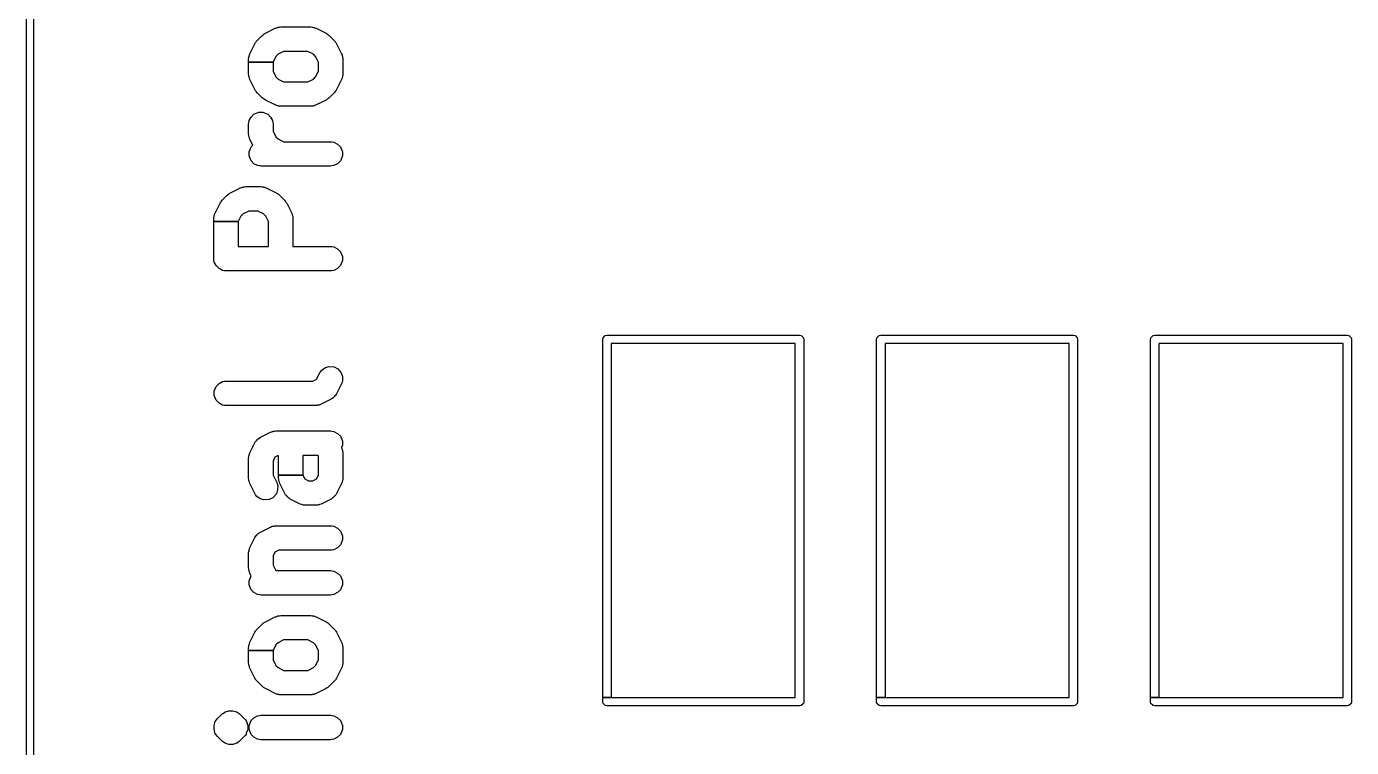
# Model space of a CAD drawing. Header units: millimetres. Extents: x 102.9 to 147, y -135 to -49.9.
# Drawn here: x 102.95 to 121.94, y -110.46 to -100.14 of the extents above; entities that cross this region are included whole.
import ezdxf

# ---------------------------------------------------------------- set-up
doc = ezdxf.new("R2010")
doc.units = ezdxf.units.MM
doc.layers.add('F.Silkscreen', color=41, linetype='CONTINUOUS', true_color=0xf2eda1)

msp = doc.modelspace()

# ---------------------------------------------------------------- linework, layer by layer
at = {"layer": 'F.Silkscreen', "linetype": 'CONTINUOUS'}
for p, q in [((102.95, -135), (102.95, -50)), ((103.05, -50.05), (103.05, -134.95)), ((106.327741, -100.269112), (106.342894, -100.256677)), ((106.342894, -100.256677), (106.349938, -100.251969)), ((106.349938, -100.251969), (106.356635, -100.246773)), ((106.356635, -100.246773), (106.373222, -100.236331)), ((106.373222, -100.236331), (106.516079, -100.164902)), ((106.516079, -100.164902), (106.534368, -100.157902)), ((106.534368, -100.157902), (106.537991, -100.156909)), ((106.537991, -100.156909), (106.538348, -100.158213)), ((106.538348, -100.158213), (106.546127, -100.154058)), ((106.546127, -100.154058), (106.554453, -100.152401)), ((106.554453, -100.152401), (106.562618, -100.150166)), ((106.562618, -100.150166), (106.571436, -100.150403)), ((106.571173, -100.149075), (106.574858, -100.148343)), ((106.571436, -100.150403), (106.571173, -100.149075)), ((106.574858, -100.148343), (106.594342, -100.146427)), ((106.594342, -100.146427), (107.022914, -100.146427)), ((107.022914, -100.146427), (107.042403, -100.148344)), ((107.042403, -100.148344), (107.046087, -100.149076)), ((107.046087, -100.149076), (107.045823, -100.150402)), ((107.045823, -100.150402), (107.05464, -100.150166)), ((107.05464, -100.150166), (107.062814, -100.152404)), ((107.062814, -100.152404), (107.071127, -100.154058)), ((107.071127, -100.154058), (107.0789, -100.158212)), ((107.0789, -100.158212), (107.079258, -100.156907)), ((107.079258, -100.156907), (107.082882, -100.1579)), ((107.082882, -100.1579), (107.101177, -100.164902)), ((107.101177, -100.164902), (107.244034, -100.236331)), ((107.244034, -100.236331), (107.260624, -100.246775)), ((107.260624, -100.246775), (107.267322, -100.251973)), ((107.267322, -100.251973), (107.27436, -100.256676)), ((107.27436, -100.256676), (107.289514, -100.269112)), ((106.152103, -100.528878), (106.223532, -100.386021)), ((106.223532, -100.386021), (106.233973, -100.369435)), ((106.233973, -100.369435), (106.239169, -100.362739)), ((106.239169, -100.362739), (106.243879, -100.355691)), ((106.243879, -100.355691), (106.256313, -100.34054)), ((106.256313, -100.34054), (106.327741, -100.269112)), ((107.289514, -100.269112), (107.360943, -100.34054)), ((107.360943, -100.34054), (107.373383, -100.355698)), ((107.373383, -100.355698), (107.378086, -100.362737)), ((107.378086, -100.362737), (107.383279, -100.369428)), ((107.383279, -100.369428), (107.393725, -100.386022)), ((107.393725, -100.386022), (107.465153, -100.528879)), ((106.133628, -100.607141), (106.135544, -100.587657)), ((106.133628, -100.648452), (106.133628, -100.607141)), ((106.135544, -100.587657), (106.136276, -100.583972)), ((106.136276, -100.583972), (106.137604, -100.584235)), ((106.137367, -100.575417), (106.139602, -100.567252)), ((106.137604, -100.584235), (106.137367, -100.575417)), ((106.139602, -100.567252), (106.141259, -100.558926)), ((106.141259, -100.558926), (106.145414, -100.551147)), ((106.14411, -100.55079), (106.145103, -100.547167)), ((106.145414, -100.551147), (106.14411, -100.55079)), ((106.145103, -100.547167), (106.152103, -100.528878)), ((106.52388, -100.567947), (106.483628, -100.648452)), ((106.555148, -100.536679), (106.52388, -100.567947)), ((106.635654, -100.496427), (106.555148, -100.536679)), ((106.981601, -100.496427), (106.635654, -100.496427)), ((107.06211, -100.536682), (106.981601, -100.496427)), ((107.093375, -100.567946), (107.06211, -100.536682)), ((107.133628, -100.648452), (107.093375, -100.567946)), ((107.465153, -100.528879), (107.47216, -100.547191)), ((107.473152, -100.550814), (107.471847, -100.551171)), ((107.471847, -100.551171), (107.475999, -100.558939)), ((107.47216, -100.547191), (107.473152, -100.550814)), ((107.475999, -100.558939), (107.47765, -100.567244)), ((107.47765, -100.567244), (107.479886, -100.575406)), ((107.479886, -100.575406), (107.479645, -100.584211)), ((107.479645, -100.584211), (107.480973, -100.583947)), ((107.480973, -100.583947), (107.481706, -100.587632)), ((107.481706, -100.587632), (107.483628, -100.607141)), ((107.483628, -100.607141), (107.483628, -100.821427)), ((106.133628, -100.821427), (106.133628, -100.648452)), ((106.133628, -100.648452), (106.483628, -100.648452)), ((106.483628, -100.648452), (106.133628, -100.648452)), ((106.135545, -100.840916), (106.133628, -100.821427)), ((106.483628, -100.648452), (106.483628, -100.780114)), ((106.483628, -100.780114), (106.523882, -100.860622)), ((107.093374, -100.86062), (107.133628, -100.780113)), ((107.133628, -100.780113), (107.133628, -100.648452)), ((107.483628, -100.821427), (107.481705, -100.840941)), ((106.136277, -100.8446), (106.135545, -100.840916)), ((106.137603, -100.844336), (106.136277, -100.8446)), ((106.137367, -100.853153), (106.137603, -100.844336)), ((106.139605, -100.861327), (106.137367, -100.853153)), ((106.141259, -100.86964), (106.139605, -100.861327)), ((106.145413, -100.877413), (106.141259, -100.86964)), ((106.144108, -100.877771), (106.145413, -100.877413)), ((106.145101, -100.881395), (106.144108, -100.877771)), ((106.152103, -100.89969), (106.145101, -100.881395)), ((106.223532, -101.042547), (106.152103, -100.89969)), ((106.523882, -100.860622), (106.555147, -100.891888)), ((106.555147, -100.891888), (106.635654, -100.932141)), ((106.635654, -100.932141), (106.981601, -100.932141)), ((106.981601, -100.932141), (107.062107, -100.891887)), ((107.062107, -100.891887), (107.093374, -100.86062)), ((107.465153, -100.899689), (107.393725, -101.042546)), ((107.472162, -100.88137), (107.465153, -100.899689)), ((107.475999, -100.869628), (107.471849, -100.877388)), ((107.471849, -100.877388), (107.473154, -100.877746)), ((107.473154, -100.877746), (107.472162, -100.88137)), ((107.477648, -100.861333), (107.475999, -100.869628)), ((107.479886, -100.853164), (107.477648, -100.861333)), ((107.480972, -100.844625), (107.479646, -100.844361)), ((107.479646, -100.844361), (107.479886, -100.853164)), ((107.481705, -100.840941), (107.480972, -100.844625)), ((106.233976, -101.059137), (106.223532, -101.042547)), ((106.239174, -101.065835), (106.233976, -101.059137)), ((106.243877, -101.072873), (106.239174, -101.065835)), ((106.256313, -101.088027), (106.243877, -101.072873)), ((106.327741, -101.159456), (106.256313, -101.088027)), ((106.342899, -101.171896), (106.327741, -101.159456)), ((106.349938, -101.176599), (106.342899, -101.171896)), ((106.356629, -101.181792), (106.349938, -101.176599)), ((106.373223, -101.192238), (106.356629, -101.181792)), ((106.51608, -101.263666), (106.373223, -101.192238)), ((107.244033, -101.192238), (107.101176, -101.263666)), ((107.260629, -101.18179), (107.244033, -101.192238)), ((107.267314, -101.1766), (107.260629, -101.18179)), ((107.274355, -101.171897), (107.267314, -101.1766)), ((107.289515, -101.159457), (107.274355, -101.171897)), ((107.360944, -101.088028), (107.289515, -101.159457)), ((107.373384, -101.072868), (107.360944, -101.088028)), ((107.378087, -101.065827), (107.373384, -101.072868)), ((107.383277, -101.059142), (107.378087, -101.065827)), ((107.393725, -101.042546), (107.383277, -101.059142)), ((106.168626, -101.4363), (106.209216, -101.39571)), ((106.209216, -101.39571), (106.279927, -101.366421)), ((106.279927, -101.366421), (106.337329, -101.366421)), ((106.337329, -101.366421), (106.40804, -101.39571)), ((106.40804, -101.39571), (106.44863, -101.4363)), ((106.534392, -101.270673), (106.51608, -101.263666)), ((106.538015, -101.271665), (106.534392, -101.270673)), ((106.538372, -101.27036), (106.538015, -101.271665)), ((106.54614, -101.274512), (106.538372, -101.27036)), ((106.554445, -101.276163), (106.54614, -101.274512)), ((106.562607, -101.278399), (106.554445, -101.276163)), ((106.571412, -101.278158), (106.562607, -101.278399)), ((106.571148, -101.279486), (106.571412, -101.278158)), ((106.574833, -101.280219), (106.571148, -101.279486)), ((106.594342, -101.282141), (106.574833, -101.280219)), ((107.022914, -101.282141), (106.594342, -101.282141)), ((107.042428, -101.280218), (107.022914, -101.282141)), ((107.046112, -101.279485), (107.042428, -101.280218)), ((107.054648, -101.2784), (107.045848, -101.278161)), ((107.045848, -101.278161), (107.046112, -101.279485)), ((107.062824, -101.27616), (107.054648, -101.2784)), ((107.071119, -101.274511), (107.062824, -101.27616)), ((107.078876, -101.270363), (107.071119, -101.274511)), ((107.079233, -101.271667), (107.078876, -101.270363)), ((107.082857, -101.270675), (107.079233, -101.271667)), ((107.101176, -101.263666), (107.082857, -101.270675)), ((106.133628, -101.535712), (106.135549, -101.516203)), ((106.133628, -101.678569), (106.133628, -101.535712)), ((106.135549, -101.516203), (106.141258, -101.487502)), ((106.141258, -101.487502), (106.168626, -101.4363)), ((106.44863, -101.4363), (106.475998, -101.487502)), ((106.475998, -101.487502), (106.481707, -101.516203)), ((106.481707, -101.516203), (106.483628, -101.535712)), ((106.483628, -101.535712), (106.483628, -101.637257)), ((106.135545, -101.698058), (106.133628, -101.678569)), ((106.136277, -101.701742), (106.135545, -101.698058)), ((106.137603, -101.701478), (106.136277, -101.701742)), ((106.137367, -101.710295), (106.137603, -101.701478)), ((106.139605, -101.718469), (106.137367, -101.710295)), ((106.141259, -101.726782), (106.139605, -101.718469)), ((106.145413, -101.734555), (106.141259, -101.726782)), ((106.144108, -101.734913), (106.145413, -101.734555)), ((106.145101, -101.738537), (106.144108, -101.734913)), ((106.152103, -101.756831), (106.145101, -101.738537)), ((106.193624, -101.839873), (106.152103, -101.756831)), ((106.483628, -101.637257), (106.523881, -101.717763)), ((106.523881, -101.717763), (106.555148, -101.74903)), ((106.555148, -101.74903), (106.635655, -101.789284)), ((106.139337, -101.935583), (106.168626, -101.864872)), ((106.139337, -101.992985), (106.139337, -101.935583)), ((106.168626, -101.864872), (106.193624, -101.839873)), ((106.635655, -101.789284), (107.308628, -101.789284)), ((107.308628, -101.789284), (107.328137, -101.791205)), ((107.328137, -101.791205), (107.356838, -101.796914)), ((107.356838, -101.796914), (107.40804, -101.824282)), ((107.40804, -101.824282), (107.44863, -101.864872)), ((107.44863, -101.864872), (107.477919, -101.935583)), ((107.477919, -101.935583), (107.477919, -101.992985)), ((106.168626, -102.063696), (106.139337, -101.992985)), ((106.209216, -102.104286), (106.168626, -102.063696)), ((106.260418, -102.131654), (106.209216, -102.104286)), ((106.289119, -102.137363), (106.260418, -102.131654)), ((106.308628, -102.139284), (106.289119, -102.137363)), ((107.308628, -102.139284), (106.308628, -102.139284)), ((107.328137, -102.137363), (107.308628, -102.139284)), ((107.356838, -102.131654), (107.328137, -102.137363)), ((107.40804, -102.104286), (107.356838, -102.131654)), ((107.44863, -102.063696), (107.40804, -102.104286)), ((107.477919, -101.992985), (107.44863, -102.063696)), ((105.827741, -102.554826), (105.842894, -102.54239)), ((105.842894, -102.54239), (105.849938, -102.537682)), ((105.849938, -102.537682), (105.856635, -102.532486)), ((105.856635, -102.532486), (105.873223, -102.522044)), ((105.873223, -102.522044), (106.01608, -102.450616)), ((106.01608, -102.450616), (106.034368, -102.443616)), ((106.034368, -102.443616), (106.037991, -102.442623)), ((106.037991, -102.442623), (106.038349, -102.443929)), ((106.038349, -102.443929), (106.046132, -102.439772)), ((106.046132, -102.439772), (106.054442, -102.438118)), ((106.054442, -102.438118), (106.062615, -102.435881)), ((106.062615, -102.435881), (106.071437, -102.436119)), ((106.071173, -102.434789), (106.074858, -102.434057)), ((106.071437, -102.436119), (106.071173, -102.434789)), ((106.074858, -102.434057), (106.094342, -102.432141)), ((106.094342, -102.432141), (106.308628, -102.432141)), ((106.308628, -102.432141), (106.328117, -102.434058)), ((106.328117, -102.434058), (106.331801, -102.43479)), ((106.331801, -102.43479), (106.331537, -102.436116)), ((106.331537, -102.436116), (106.340354, -102.43588)), ((106.340354, -102.43588), (106.348528, -102.438118)), ((106.348528, -102.438118), (106.356841, -102.439772)), ((106.356841, -102.439772), (106.364614, -102.443926)), ((106.364614, -102.443926), (106.364972, -102.442621)), ((106.364972, -102.442621), (106.368596, -102.443614)), ((106.368596, -102.443614), (106.38689, -102.450616)), ((106.38689, -102.450616), (106.529747, -102.522044)), ((106.529747, -102.522044), (106.546338, -102.532488)), ((106.546338, -102.532488), (106.553036, -102.537686)), ((106.553036, -102.537686), (106.560074, -102.542389)), ((106.560074, -102.542389), (106.575229, -102.554825)), ((105.652103, -102.814592), (105.723532, -102.671735)), ((105.723532, -102.671735), (105.733973, -102.655149)), ((105.733973, -102.655149), (105.739169, -102.648453)), ((105.739169, -102.648453), (105.743879, -102.641405)), ((105.743879, -102.641405), (105.756313, -102.626255)), ((105.756313, -102.626255), (105.827741, -102.554826)), ((106.575229, -102.554825), (106.646658, -102.626254)), ((106.646658, -102.626254), (106.659096, -102.641411)), ((106.659096, -102.641411), (106.663801, -102.648454)), ((106.663801, -102.648454), (106.668994, -102.655144)), ((106.668994, -102.655144), (106.679439, -102.671736)), ((106.679439, -102.671736), (106.750867, -102.814593)), ((105.633628, -102.892855), (105.635544, -102.873371)), ((105.633628, -102.934167), (105.633628, -102.892855)), ((105.635544, -102.873371), (105.636276, -102.869686)), ((105.636276, -102.869686), (105.637604, -102.869949)), ((105.637367, -102.861131), (105.639602, -102.852966)), ((105.637604, -102.869949), (105.637367, -102.861131)), ((105.639602, -102.852966), (105.641259, -102.84464)), ((105.641259, -102.84464), (105.645414, -102.836861)), ((105.64411, -102.836504), (105.645103, -102.832881)), ((105.645414, -102.836861), (105.64411, -102.836504)), ((105.645103, -102.832881), (105.652103, -102.814592)), ((106.023882, -102.853658), (105.983628, -102.934167)), ((106.055148, -102.822392), (106.023882, -102.853658)), ((106.135652, -102.782141), (106.055148, -102.822392)), ((106.267316, -102.782141), (106.135652, -102.782141)), ((106.347821, -102.822393), (106.267316, -102.782141)), ((106.379088, -102.85366), (106.347821, -102.822393)), ((106.419342, -102.934167), (106.379088, -102.85366)), ((106.750867, -102.814593), (106.757874, -102.832905)), ((106.758866, -102.836528), (106.757561, -102.836885)), ((106.757561, -102.836885), (106.761713, -102.844653)), ((106.757874, -102.832905), (106.758866, -102.836528)), ((106.761713, -102.844653), (106.763364, -102.852958)), ((106.763364, -102.852958), (106.7656, -102.86112)), ((106.7656, -102.86112), (106.765359, -102.869925)), ((106.765359, -102.869925), (106.766687, -102.869661)), ((106.766687, -102.869661), (106.76742, -102.873346)), ((106.76742, -102.873346), (106.769342, -102.892855)), ((106.769342, -102.892855), (106.769342, -103.289284)), ((105.633628, -103.464284), (105.633628, -102.934167)), ((105.633628, -102.934167), (105.983628, -102.934167)), ((105.983628, -102.934167), (105.633628, -102.934167)), ((105.983628, -102.934167), (105.983628, -103.289284)), ((106.419342, -103.289284), (106.419342, -102.934167)), ((105.983628, -103.289284), (106.419342, -103.289284)), ((106.769342, -103.289284), (107.308628, -103.289284)), ((107.308628, -103.289284), (107.328137, -103.291205)), ((107.328137, -103.291205), (107.356838, -103.296914)), ((107.356838, -103.296914), (107.40804, -103.324282)), ((105.635549, -103.483793), (105.633628, -103.464284)), ((105.641258, -103.512494), (105.635549, -103.483793)), ((107.40804, -103.324282), (107.44863, -103.364872)), ((107.44863, -103.364872), (107.477919, -103.435583)), ((107.477919, -103.492985), (107.44863, -103.563696)), ((107.477919, -103.435583), (107.477919, -103.492985)), ((105.668626, -103.563696), (105.641258, -103.512494)), ((105.709216, -103.604286), (105.668626, -103.563696)), ((105.760418, -103.631654), (105.709216, -103.604286)), ((105.789119, -103.637363), (105.760418, -103.631654)), ((105.808628, -103.639284), (105.789119, -103.637363)), ((107.308628, -103.639284), (105.808628, -103.639284)), ((107.328137, -103.637363), (107.308628, -103.639284)), ((107.356838, -103.631654), (107.328137, -103.637363)), ((107.40804, -103.604286), (107.356838, -103.631654)), ((107.44863, -103.563696), (107.40804, -103.604286)), ((111.208533, -104.62), (111.2131, -104.597039)), ((111.208533, -109.75), (111.208533, -104.62)), ((111.2131, -104.597039), (111.245572, -104.564567)), ((111.245572, -104.564567), (111.268533, -104.56)), ((111.268533, -104.56), (114.028533, -104.56)), ((114.028533, -104.56), (114.051494, -104.564567)), ((114.051494, -104.564567), (114.083966, -104.597039)), ((114.083966, -104.597039), (114.088533, -104.62)), ((114.088533, -104.62), (114.088533, -109.81)), ((115.134267, -104.62), (115.138834, -104.597039)), ((115.134267, -109.75), (115.134267, -104.62)), ((115.138834, -104.597039), (115.171306, -104.564567)), ((115.171306, -104.564567), (115.194267, -104.56)), ((115.194267, -104.56), (117.954267, -104.56)), ((117.954267, -104.56), (117.977228, -104.564567)), ((117.977228, -104.564567), (118.0097, -104.597039)), ((118.0097, -104.597039), (118.014267, -104.62)), ((118.014267, -104.62), (118.014267, -109.81)), ((119.06, -104.62), (119.064567, -104.597039)), ((119.06, -109.75), (119.06, -104.62)), ((119.064567, -104.597039), (119.097039, -104.564567)), ((119.097039, -104.564567), (119.12, -104.56)), ((119.12, -104.56), (121.88, -104.56)), ((121.88, -104.56), (121.902961, -104.564567)), ((121.902961, -104.564567), (121.935433, -104.597039)), ((121.935433, -104.597039), (121.94, -104.62)), ((121.94, -104.62), (121.94, -109.81)), ((113.968533, -104.68), (111.328533, -104.68)), ((111.328533, -104.68), (111.328533, -109.75)), ((113.968533, -109.75), (113.968533, -104.68)), ((117.894267, -104.68), (115.254267, -104.68)), ((115.254267, -104.68), (115.254267, -109.75)), ((117.894267, -109.75), (117.894267, -104.68)), ((121.82, -104.68), (119.18, -104.68)), ((119.18, -104.68), (119.18, -109.75)), ((121.82, -109.75), (121.82, -104.68)), ((107.227866, -105.027041), (107.282323, -105.008889)), ((107.282323, -105.008889), (107.358665, -105.014315)), ((107.358665, -105.014315), (107.410007, -105.039985)), ((107.053029, -105.217855), (107.106762, -105.190987)), ((107.106762, -105.190987), (107.152103, -105.100307)), ((107.152103, -105.100307), (107.162547, -105.083716)), ((107.162547, -105.083716), (107.180489, -105.060598)), ((107.180489, -105.060598), (107.227866, -105.027041)), ((107.410007, -105.039985), (107.460155, -105.097804)), ((107.460155, -105.097804), (107.460156, -105.097806)), ((107.460156, -105.097806), (107.478308, -105.152263)), ((107.478308, -105.152263), (107.479888, -105.210296)), ((105.639337, -105.364154), (105.668626, -105.293443)), ((105.639337, -105.421556), (105.639337, -105.364154)), ((105.668626, -105.293443), (105.709216, -105.252853)), ((105.709216, -105.252853), (105.760418, -105.225485)), ((105.760418, -105.225485), (105.789119, -105.219776)), ((105.789119, -105.219776), (105.808628, -105.217855)), ((105.808628, -105.217855), (107.053029, -105.217855)), ((107.465153, -105.256831), (107.393725, -105.399688)), ((107.472159, -105.238521), (107.465153, -105.256831)), ((107.479888, -105.210296), (107.472159, -105.238521)), ((105.668626, -105.492267), (105.639337, -105.421556)), ((105.709216, -105.532857), (105.668626, -105.492267)), ((105.760418, -105.560225), (105.709216, -105.532857)), ((105.789119, -105.565934), (105.760418, -105.560225)), ((105.808628, -105.567855), (105.789119, -105.565934)), ((107.094342, -105.567855), (105.808628, -105.567855)), ((107.113856, -105.565932), (107.094342, -105.567855)), ((107.11754, -105.565199), (107.113856, -105.565932)), ((107.126076, -105.564114), (107.117276, -105.563875)), ((107.117276, -105.563875), (107.11754, -105.565199)), ((107.134252, -105.561874), (107.126076, -105.564114)), ((107.142547, -105.560225), (107.134252, -105.561874)), ((107.150304, -105.556077), (107.142547, -105.560225)), ((107.150661, -105.557381), (107.150304, -105.556077)), ((107.154285, -105.556389), (107.150661, -105.557381)), ((107.172604, -105.54938), (107.154285, -105.556389)), ((107.315462, -105.477951), (107.172604, -105.54938)), ((107.332057, -105.467504), (107.315462, -105.477951)), ((107.343853, -105.458348), (107.332057, -105.467504)), ((107.349293, -105.450756), (107.34198, -105.455936)), ((107.34198, -105.455936), (107.343853, -105.458348)), ((107.350925, -105.45286), (107.349293, -105.450756)), ((107.355159, -105.449575), (107.350925, -105.45286)), ((107.359383, -105.443609), (107.355159, -105.449575)), ((107.365349, -105.439385), (107.359383, -105.443609)), ((107.368634, -105.435151), (107.365349, -105.439385)), ((107.37171, -105.426206), (107.36653, -105.433519)), ((107.36653, -105.433519), (107.368634, -105.435151)), ((107.374122, -105.428079), (107.37171, -105.426206)), ((107.383278, -105.416283), (107.374122, -105.428079)), ((107.393725, -105.399688), (107.383278, -105.416283)), ((106.301795, -106.022044), (106.444652, -105.950616)), ((106.444652, -105.950616), (106.46294, -105.943616)), ((106.46294, -105.943616), (106.466563, -105.942623)), ((106.466563, -105.942623), (106.466921, -105.943929)), ((106.466921, -105.943929), (106.474704, -105.939772)), ((106.474704, -105.939772), (106.483014, -105.938118)), ((106.483014, -105.938118), (106.491187, -105.935881)), ((106.491187, -105.935881), (106.500009, -105.936119)), ((106.499745, -105.934789), (106.50343, -105.934057)), ((106.500009, -105.936119), (106.499745, -105.934789)), ((106.50343, -105.934057), (106.522914, -105.932141)), ((106.522914, -105.932141), (107.308628, -105.932141)), ((107.308628, -105.932141), (107.328137, -105.934062)), ((107.328137, -105.934062), (107.356838, -105.939771)), ((107.356838, -105.939771), (107.40804, -105.967139)), ((106.152103, -106.243163), (106.223532, -106.100306)), ((106.223532, -106.100306), (106.233973, -106.083719)), ((106.233973, -106.083719), (106.243128, -106.071922)), ((106.243128, -106.071922), (106.245535, -106.07379)), ((106.245535, -106.07379), (106.250735, -106.06645)), ((106.248639, -106.064823), (106.251925, -106.06059)), ((106.250735, -106.06645), (106.248639, -106.064823)), ((106.251925, -106.06059), (106.257868, -106.05638)), ((106.257868, -106.05638), (106.262078, -106.050437)), ((106.262078, -106.050437), (106.266311, -106.047151)), ((106.266311, -106.047151), (106.267938, -106.049247)), ((106.267938, -106.049247), (106.275278, -106.044047)), ((106.27341, -106.04164), (106.285207, -106.032485)), ((106.275278, -106.044047), (106.27341, -106.04164)), ((106.285207, -106.032485), (106.301795, -106.022044)), ((107.40804, -105.967139), (107.44863, -106.007729)), ((107.44863, -106.007729), (107.477919, -106.07844)), ((107.477919, -106.135842), (107.464003, -106.169437)), ((107.477919, -106.07844), (107.477919, -106.135842)), ((106.133628, -106.321426), (106.135544, -106.301942)), ((106.133628, -106.607141), (106.133628, -106.321426)), ((106.135544, -106.301942), (106.136276, -106.298257)), ((106.136276, -106.298257), (106.137604, -106.29852)), ((106.137367, -106.289702), (106.139602, -106.281537)), ((106.137604, -106.29852), (106.137367, -106.289702)), ((106.139602, -106.281537), (106.141259, -106.273211)), ((106.141259, -106.273211), (106.145414, -106.265432)), ((106.14411, -106.265075), (106.145103, -106.261452)), ((106.145414, -106.265432), (106.14411, -106.265075)), ((106.145103, -106.261452), (106.152103, -106.243163)), ((106.510493, -106.309005), (106.483628, -106.362737)), ((106.558937, -106.284784), (106.510493, -106.309005)), ((106.5622, -106.29131), (106.558937, -106.284784)), ((106.5622, -106.565829), (106.5622, -106.29131)), ((107.129043, -106.282141), (106.9122, -106.282141)), ((106.9122, -106.282141), (106.9122, -106.565829)), ((107.133628, -106.29131), (107.129043, -106.282141)), ((107.133628, -106.565829), (107.133628, -106.29131)), ((107.464003, -106.169437), (107.465152, -106.171735)), ((107.465152, -106.171735), (107.47216, -106.190048)), ((107.473152, -106.193671), (107.471847, -106.194028)), ((107.471847, -106.194028), (107.475999, -106.201796)), ((107.47216, -106.190048), (107.473152, -106.193671)), ((107.475999, -106.201796), (107.47765, -106.210101)), ((107.47765, -106.210101), (107.479886, -106.218263)), ((107.479886, -106.218263), (107.479645, -106.227068)), ((107.479645, -106.227068), (107.480973, -106.226804)), ((107.480973, -106.226804), (107.481706, -106.230489)), ((107.481706, -106.230489), (107.483628, -106.249998)), ((107.483628, -106.249998), (107.483628, -106.607141)), ((106.483628, -106.362737), (106.483628, -106.565828)), ((106.135545, -106.62663), (106.133628, -106.607141)), ((106.136277, -106.630314), (106.135545, -106.62663)), ((106.137603, -106.63005), (106.136277, -106.630314)), ((106.137367, -106.638867), (106.137603, -106.63005)), ((106.139605, -106.647041), (106.137367, -106.638867)), ((106.141259, -106.655354), (106.139605, -106.647041)), ((106.145413, -106.663127), (106.141259, -106.655354)), ((106.144108, -106.663485), (106.145413, -106.663127)), ((106.145101, -106.667109), (106.144108, -106.663485)), ((106.152103, -106.685404), (106.145101, -106.667109)), ((106.223532, -106.828261), (106.152103, -106.685404)), ((106.483628, -106.565828), (106.536582, -106.671736)), ((106.536582, -106.671736), (106.543588, -106.690045)), ((106.543588, -106.690045), (106.551317, -106.718269)), ((106.551317, -106.718269), (106.549737, -106.776303)), ((106.5622, -106.607141), (106.5622, -106.565829)), ((106.5622, -106.565829), (106.9122, -106.565829)), ((106.9122, -106.565829), (106.5622, -106.565829)), ((106.564117, -106.62663), (106.5622, -106.607141)), ((106.564849, -106.630314), (106.564117, -106.62663)), ((106.566175, -106.63005), (106.564849, -106.630314)), ((106.565939, -106.638867), (106.566175, -106.63005)), ((106.568177, -106.647041), (106.565939, -106.638867)), ((106.569831, -106.655354), (106.568177, -106.647041)), ((106.573985, -106.663127), (106.569831, -106.655354)), ((106.57268, -106.663485), (106.573985, -106.663127)), ((106.573673, -106.667109), (106.57268, -106.663485)), ((106.580675, -106.685403), (106.573673, -106.667109)), ((106.652103, -106.82826), (106.580675, -106.685403)), ((106.9122, -106.565829), (106.939064, -106.61956)), ((106.939064, -106.61956), (106.992797, -106.646426)), ((106.992797, -106.646426), (107.05303, -106.646426)), ((107.05303, -106.646426), (107.106762, -106.61956)), ((107.106762, -106.61956), (107.133628, -106.565829)), ((107.465153, -106.685403), (107.393725, -106.82826)), ((107.472162, -106.667084), (107.465153, -106.685403)), ((107.475999, -106.655342), (107.471849, -106.663102)), ((107.471849, -106.663102), (107.473154, -106.66346)), ((107.473154, -106.66346), (107.472162, -106.667084)), ((107.477648, -106.647047), (107.475999, -106.655342)), ((107.479886, -106.638878), (107.477648, -106.647047)), ((107.480972, -106.630339), (107.479646, -106.630075)), ((107.479646, -106.630075), (107.479886, -106.638878)), ((107.481705, -106.626655), (107.480972, -106.630339)), ((107.483628, -106.607141), (107.481705, -106.626655)), ((106.233976, -106.844851), (106.223532, -106.828261)), ((106.251918, -106.867969), (106.233976, -106.844851)), ((106.299295, -106.901526), (106.251918, -106.867969)), ((106.353752, -106.919678), (106.299295, -106.901526)), ((106.481437, -106.888581), (106.430095, -106.914252)), ((106.481438, -106.88858), (106.481437, -106.888581)), ((106.531585, -106.83076), (106.481438, -106.88858)), ((106.549737, -106.776303), (106.531585, -106.83076)), ((106.662547, -106.844851), (106.652103, -106.82826)), ((106.671702, -106.856647), (106.662547, -106.844851)), ((106.67411, -106.854777), (106.671702, -106.856647)), ((106.679301, -106.862105), (106.67411, -106.854777)), ((106.677203, -106.863734), (106.679301, -106.862105)), ((106.680489, -106.867968), (106.677203, -106.863734)), ((106.68644, -106.872182), (106.680489, -106.867968)), ((106.69066, -106.87814), (106.68644, -106.872182)), ((106.694893, -106.881425), (106.69066, -106.87814)), ((106.696523, -106.879324), (106.694893, -106.881425)), ((106.703847, -106.884511), (106.696523, -106.879324)), ((106.701977, -106.886922), (106.703847, -106.884511)), ((106.713774, -106.896078), (106.701977, -106.886922)), ((106.730366, -106.906523), (106.713774, -106.896078)), ((106.873223, -106.977951), (106.730366, -106.906523)), ((107.315462, -106.906523), (107.172604, -106.977951)), ((107.332057, -106.896076), (107.315462, -106.906523)), ((107.343853, -106.88692), (107.332057, -106.896076)), ((107.349293, -106.879328), (107.34198, -106.884508)), ((107.34198, -106.884508), (107.343853, -106.88692)), ((107.350925, -106.881432), (107.349293, -106.879328)), ((107.355159, -106.878147), (107.350925, -106.881432)), ((107.359383, -106.872181), (107.355159, -106.878147)), ((107.365349, -106.867957), (107.359383, -106.872181)), ((107.368634, -106.863723), (107.365349, -106.867957)), ((107.37171, -106.854778), (107.36653, -106.862091)), ((107.36653, -106.862091), (107.368634, -106.863723)), ((107.374122, -106.856651), (107.37171, -106.854778)), ((107.383278, -106.844855), (107.374122, -106.856651)), ((107.393725, -106.82826), (107.383278, -106.844855)), ((106.430095, -106.914252), (106.353752, -106.919678)), ((106.891535, -106.984958), (106.873223, -106.977951)), ((106.895158, -106.98595), (106.891535, -106.984958)), ((106.895515, -106.984645), (106.895158, -106.98595)), ((106.903283, -106.988797), (106.895515, -106.984645)), ((106.911588, -106.990448), (106.903283, -106.988797)), ((106.91975, -106.992684), (106.911588, -106.990448)), ((106.928555, -106.992443), (106.91975, -106.992684)), ((106.928291, -106.993771), (106.928555, -106.992443)), ((106.931976, -106.994504), (106.928291, -106.993771)), ((106.951485, -106.996426), (106.931976, -106.994504)), ((107.094342, -106.996426), (106.951485, -106.996426)), ((107.113856, -106.994503), (107.094342, -106.996426)), ((107.11754, -106.99377), (107.113856, -106.994503)), ((107.126076, -106.992685), (107.117276, -106.992446)), ((107.117276, -106.992446), (107.11754, -106.99377)), ((107.134252, -106.990445), (107.126076, -106.992685)), ((107.142547, -106.988796), (107.134252, -106.990445)), ((107.150304, -106.984648), (107.142547, -106.988796)), ((107.150661, -106.985952), (107.150304, -106.984648)), ((107.154285, -106.98496), (107.150661, -106.985952)), ((107.172604, -106.977951), (107.154285, -106.98496)), ((106.483014, -107.295261), (106.491187, -107.293024)), ((106.491187, -107.293024), (106.500009, -107.293262)), ((106.499745, -107.291932), (106.50343, -107.2912)), ((106.500009, -107.293262), (106.499745, -107.291932)), ((106.50343, -107.2912), (106.522914, -107.289284)), ((106.522914, -107.289284), (107.308628, -107.289284)), ((107.308628, -107.289284), (107.328137, -107.291205)), ((107.328137, -107.291205), (107.356838, -107.296914)), ((106.152103, -107.600306), (106.223532, -107.457449)), ((106.223532, -107.457449), (106.233973, -107.440862)), ((106.233973, -107.440862), (106.243128, -107.429065)), ((106.243128, -107.429065), (106.245535, -107.430933)), ((106.245535, -107.430933), (106.250735, -107.423593)), ((106.248639, -107.421966), (106.251925, -107.417733)), ((106.250735, -107.423593), (106.248639, -107.421966)), ((106.251925, -107.417733), (106.257868, -107.413523)), ((106.257868, -107.413523), (106.262078, -107.40758)), ((106.262078, -107.40758), (106.266311, -107.404294)), ((106.266311, -107.404294), (106.267938, -107.40639)), ((106.267938, -107.40639), (106.275278, -107.40119)), ((106.27341, -107.398783), (106.285207, -107.389628)), ((106.275278, -107.40119), (106.27341, -107.398783)), ((106.285207, -107.389628), (106.301795, -107.379187)), ((106.301795, -107.379187), (106.444652, -107.307759)), ((106.444652, -107.307759), (106.46294, -107.300759)), ((106.46294, -107.300759), (106.466563, -107.299766)), ((106.466563, -107.299766), (106.466921, -107.301072)), ((106.466921, -107.301072), (106.474704, -107.296915)), ((106.474704, -107.296915), (106.483014, -107.295261)), ((107.356838, -107.296914), (107.40804, -107.324282)), ((107.40804, -107.324282), (107.44863, -107.364872)), ((107.44863, -107.364872), (107.477919, -107.435583)), ((107.477919, -107.435583), (107.477919, -107.492985)), ((106.133628, -107.678569), (106.135544, -107.659085)), ((106.135544, -107.659085), (106.136276, -107.6554)), ((106.136276, -107.6554), (106.137604, -107.655663)), ((106.137367, -107.646845), (106.139602, -107.63868)), ((106.137604, -107.655663), (106.137367, -107.646845)), ((106.139602, -107.63868), (106.141259, -107.630354)), ((106.141259, -107.630354), (106.145414, -107.622575)), ((106.14411, -107.622218), (106.145103, -107.618595)), ((106.145414, -107.622575), (106.14411, -107.622218)), ((106.145103, -107.618595), (106.152103, -107.600306)), ((106.510493, -107.666148), (106.483628, -107.71988)), ((106.564224, -107.639284), (106.510493, -107.666148)), ((107.308628, -107.639284), (106.564224, -107.639284)), ((107.328137, -107.637363), (107.308628, -107.639284)), ((107.356838, -107.631654), (107.328137, -107.637363)), ((107.40804, -107.604286), (107.356838, -107.631654)), ((107.44863, -107.563696), (107.40804, -107.604286)), ((107.477919, -107.492985), (107.44863, -107.563696)), ((106.133628, -107.892855), (106.133628, -107.678569)), ((106.483628, -107.71988), (106.483628, -107.851542)), ((106.483628, -107.851542), (106.523881, -107.932048)), ((106.135545, -107.912344), (106.133628, -107.892855)), ((106.136277, -107.916028), (106.135545, -107.912344)), ((106.137603, -107.915764), (106.136277, -107.916028)), ((106.137367, -107.924581), (106.137603, -107.915764)), ((106.139605, -107.932755), (106.137367, -107.924581)), ((106.139337, -108.07844), (106.168626, -108.007729)), ((106.141259, -107.941068), (106.139605, -107.932755)), ((106.145413, -107.948841), (106.141259, -107.941068)), ((106.144108, -107.949199), (106.145413, -107.948841)), ((106.145101, -107.952823), (106.144108, -107.949199)), ((106.152103, -107.971118), (106.145101, -107.952823)), ((106.169814, -108.00654), (106.152103, -107.971118)), ((106.168626, -108.007729), (106.169814, -108.00654)), ((106.523881, -107.932048), (106.523974, -107.932141)), ((106.523974, -107.932141), (107.308628, -107.932141)), ((107.308628, -107.932141), (107.328137, -107.934062)), ((107.328137, -107.934062), (107.356838, -107.939771)), ((107.356838, -107.939771), (107.40804, -107.967139)), ((107.40804, -107.967139), (107.44863, -108.007729)), ((107.44863, -108.007729), (107.477919, -108.07844)), ((106.139337, -108.135842), (106.139337, -108.07844)), ((106.168626, -108.206553), (106.139337, -108.135842)), ((106.209216, -108.247143), (106.168626, -108.206553)), ((107.44863, -108.206553), (107.40804, -108.247143)), ((107.477919, -108.135842), (107.44863, -108.206553)), ((107.477919, -108.07844), (107.477919, -108.135842)), ((106.260418, -108.274511), (106.209216, -108.247143)), ((106.289119, -108.28022), (106.260418, -108.274511)), ((106.308628, -108.282141), (106.289119, -108.28022)), ((107.308628, -108.282141), (106.308628, -108.282141)), ((107.328137, -108.28022), (107.308628, -108.282141)), ((107.356838, -108.274511), (107.328137, -108.28022)), ((107.40804, -108.247143), (107.356838, -108.274511)), ((106.373222, -108.664902), (106.516079, -108.593473)), ((106.516079, -108.593473), (106.534368, -108.586473)), ((106.534368, -108.586473), (106.537991, -108.58548)), ((106.537991, -108.58548), (106.538348, -108.586784)), ((106.538348, -108.586784), (106.546127, -108.582629)), ((106.546127, -108.582629), (106.554453, -108.580972)), ((106.554453, -108.580972), (106.562618, -108.578737)), ((106.562618, -108.578737), (106.571436, -108.578974)), ((106.571173, -108.577646), (106.574858, -108.576914)), ((106.571436, -108.578974), (106.571173, -108.577646)), ((106.574858, -108.576914), (106.594342, -108.574998)), ((106.594342, -108.574998), (107.022914, -108.574998)), ((107.022914, -108.574998), (107.042403, -108.576915)), ((107.042403, -108.576915), (107.046087, -108.577647)), ((107.046087, -108.577647), (107.045823, -108.578973)), ((107.045823, -108.578973), (107.05464, -108.578737)), ((107.05464, -108.578737), (107.062814, -108.580975)), ((107.062814, -108.580975), (107.071127, -108.582629)), ((107.071127, -108.582629), (107.0789, -108.586783)), ((107.0789, -108.586783), (107.079258, -108.585478)), ((107.079258, -108.585478), (107.082882, -108.586471)), ((107.082882, -108.586471), (107.101177, -108.593473)), ((107.101177, -108.593473), (107.244034, -108.664902)), ((106.223532, -108.814592), (106.233973, -108.798006)), ((106.233973, -108.798006), (106.239169, -108.79131)), ((106.239169, -108.79131), (106.243879, -108.784262)), ((106.243879, -108.784262), (106.256313, -108.769111)), ((106.256313, -108.769111), (106.327741, -108.697683)), ((106.327741, -108.697683), (106.342894, -108.685248)), ((106.342894, -108.685248), (106.349938, -108.68054)), ((106.349938, -108.68054), (106.356635, -108.675344)), ((106.356635, -108.675344), (106.373222, -108.664902)), ((107.244034, -108.664902), (107.260624, -108.675346)), ((107.260624, -108.675346), (107.267322, -108.680544)), ((107.267322, -108.680544), (107.27436, -108.685247)), ((107.27436, -108.685247), (107.289514, -108.697683)), ((107.289514, -108.697683), (107.360943, -108.769111)), ((107.360943, -108.769111), (107.373383, -108.784269)), ((107.373383, -108.784269), (107.378086, -108.791308)), ((107.378086, -108.791308), (107.383279, -108.797999)), ((107.383279, -108.797999), (107.393725, -108.814593)), ((106.137367, -109.003988), (106.139602, -108.995823)), ((106.139602, -108.995823), (106.141259, -108.987497)), ((106.141259, -108.987497), (106.145414, -108.979718)), ((106.14411, -108.979361), (106.145103, -108.975738)), ((106.145414, -108.979718), (106.14411, -108.979361)), ((106.145103, -108.975738), (106.152103, -108.957449)), ((106.152103, -108.957449), (106.223532, -108.814592)), ((106.52388, -108.996518), (106.483628, -109.077023)), ((106.555148, -108.96525), (106.52388, -108.996518)), ((106.635654, -108.924998), (106.555148, -108.96525)), ((106.981601, -108.924998), (106.635654, -108.924998)), ((107.06211, -108.965253), (106.981601, -108.924998)), ((107.093375, -108.996517), (107.06211, -108.965253)), ((107.133628, -109.077023), (107.093375, -108.996517)), ((107.393725, -108.814593), (107.465153, -108.95745)), ((107.465153, -108.95745), (107.47216, -108.975762)), ((107.473152, -108.979385), (107.471847, -108.979742)), ((107.471847, -108.979742), (107.475999, -108.98751)), ((107.47216, -108.975762), (107.473152, -108.979385)), ((107.475999, -108.98751), (107.47765, -108.995815)), ((107.47765, -108.995815), (107.479886, -109.003977)), ((106.133628, -109.035712), (106.135544, -109.016228)), ((106.133628, -109.077023), (106.133628, -109.035712)), ((106.133628, -109.249998), (106.133628, -109.077023)), ((106.133628, -109.077023), (106.483628, -109.077023)), ((106.483628, -109.077023), (106.133628, -109.077023)), ((106.135544, -109.016228), (106.136276, -109.012543)), ((106.136276, -109.012543), (106.137604, -109.012806)), ((106.137604, -109.012806), (106.137367, -109.003988)), ((106.483628, -109.077023), (106.483628, -109.208685)), ((107.133628, -109.208684), (107.133628, -109.077023)), ((107.479886, -109.003977), (107.479645, -109.012782)), ((107.479645, -109.012782), (107.480973, -109.012518)), ((107.480973, -109.012518), (107.481706, -109.016203)), ((107.481706, -109.016203), (107.483628, -109.035712)), ((107.483628, -109.035712), (107.483628, -109.249998)), ((106.135545, -109.269487), (106.133628, -109.249998)), ((106.136277, -109.273171), (106.135545, -109.269487)), ((106.137603, -109.272907), (106.136277, -109.273171)), ((106.137367, -109.281724), (106.137603, -109.272907)), ((106.139605, -109.289898), (106.137367, -109.281724)), ((106.141259, -109.298211), (106.139605, -109.289898)), ((106.145413, -109.305984), (106.141259, -109.298211)), ((106.144108, -109.306342), (106.145413, -109.305984)), ((106.145101, -109.309966), (106.144108, -109.306342)), ((106.152103, -109.328261), (106.145101, -109.309966)), ((106.223532, -109.471118), (106.152103, -109.328261)), ((106.483628, -109.208685), (106.523882, -109.289193)), ((106.523882, -109.289193), (106.555147, -109.320459)), ((106.555147, -109.320459), (106.635654, -109.360712)), ((106.635654, -109.360712), (106.981601, -109.360712)), ((106.981601, -109.360712), (107.062107, -109.320458)), ((107.062107, -109.320458), (107.093374, -109.289191)), ((107.093374, -109.289191), (107.133628, -109.208684)), ((107.465153, -109.32826), (107.393725, -109.471117)), ((107.472162, -109.309941), (107.465153, -109.32826)), ((107.475999, -109.298199), (107.471849, -109.305959)), ((107.471849, -109.305959), (107.473154, -109.306317)), ((107.473154, -109.306317), (107.472162, -109.309941)), ((107.477648, -109.289904), (107.475999, -109.298199)), ((107.479886, -109.281735), (107.477648, -109.289904)), ((107.480972, -109.273196), (107.479646, -109.272932)), ((107.479646, -109.272932), (107.479886, -109.281735)), ((107.481705, -109.269512), (107.480972, -109.273196)), ((107.483628, -109.249998), (107.481705, -109.269512)), ((106.233976, -109.487708), (106.223532, -109.471118)), ((106.239174, -109.494406), (106.233976, -109.487708)), ((106.243877, -109.501444), (106.239174, -109.494406)), ((106.256313, -109.516598), (106.243877, -109.501444)), ((106.327741, -109.588027), (106.256313, -109.516598)), ((107.360944, -109.516599), (107.289515, -109.588028)), ((107.373384, -109.501439), (107.360944, -109.516599)), ((107.378087, -109.494398), (107.373384, -109.501439)), ((107.383277, -109.487713), (107.378087, -109.494398)), ((107.393725, -109.471117), (107.383277, -109.487713)), ((106.342899, -109.600467), (106.327741, -109.588027)), ((106.349938, -109.60517), (106.342899, -109.600467)), ((106.356629, -109.610363), (106.349938, -109.60517)), ((106.373223, -109.620809), (106.356629, -109.610363)), ((106.51608, -109.692237), (106.373223, -109.620809)), ((106.534392, -109.699244), (106.51608, -109.692237)), ((106.538015, -109.700236), (106.534392, -109.699244)), ((106.538372, -109.698931), (106.538015, -109.700236)), ((106.54614, -109.703083), (106.538372, -109.698931)), ((106.554445, -109.704734), (106.54614, -109.703083)), ((106.562607, -109.70697), (106.554445, -109.704734)), ((106.571412, -109.706729), (106.562607, -109.70697)), ((106.571148, -109.708057), (106.571412, -109.706729)), ((106.574833, -109.70879), (106.571148, -109.708057)), ((106.594342, -109.710712), (106.574833, -109.70879)), ((107.022914, -109.710712), (106.594342, -109.710712)), ((107.042428, -109.708789), (107.022914, -109.710712)), ((107.046112, -109.708056), (107.042428, -109.708789)), ((107.054648, -109.706971), (107.045848, -109.706732)), ((107.045848, -109.706732), (107.046112, -109.708056)), ((107.062824, -109.704731), (107.054648, -109.706971)), ((107.071119, -109.703082), (107.062824, -109.704731)), ((107.078876, -109.698934), (107.071119, -109.703082)), ((107.079233, -109.700238), (107.078876, -109.698934)), ((107.082857, -109.699246), (107.079233, -109.700238)), ((107.101176, -109.692237), (107.082857, -109.699246)), ((107.244033, -109.620809), (107.101176, -109.692237)), ((107.260629, -109.610361), (107.244033, -109.620809)), ((107.267314, -109.605171), (107.260629, -109.610361)), ((107.274355, -109.600468), (107.267314, -109.605171)), ((107.289515, -109.588028), (107.274355, -109.600468)), ((111.208533, -109.81), (111.208533, -109.75)), ((111.208533, -109.75), (111.328533, -109.75)), ((111.328533, -109.75), (111.208533, -109.75)), ((111.328533, -109.75), (113.968533, -109.75)), ((115.134267, -109.81), (115.134267, -109.75)), ((115.134267, -109.75), (115.254267, -109.75)), ((115.254267, -109.75), (115.134267, -109.75)), ((115.254267, -109.75), (117.894267, -109.75)), ((119.06, -109.81), (119.06, -109.75)), ((119.06, -109.75), (119.18, -109.75)), ((119.18, -109.75), (119.06, -109.75)), ((119.18, -109.75), (121.82, -109.75)), ((105.795799, -109.954703), (105.851356, -109.93785)), ((105.851356, -109.93785), (105.908759, -109.93785)), ((105.908759, -109.93785), (105.964317, -109.954704)), ((111.2131, -109.832961), (111.208533, -109.81)), ((111.245572, -109.865433), (111.2131, -109.832961)), ((111.268533, -109.87), (111.245572, -109.865433)), ((114.028533, -109.87), (111.268533, -109.87)), ((114.051494, -109.865433), (114.028533, -109.87)), ((114.083966, -109.832961), (114.051494, -109.865433)), ((114.088533, -109.81), (114.083966, -109.832961)), ((115.138834, -109.832961), (115.134267, -109.81)), ((115.171306, -109.865433), (115.138834, -109.832961)), ((115.194267, -109.87), (115.171306, -109.865433)), ((117.954267, -109.87), (115.194267, -109.87)), ((117.977228, -109.865433), (117.954267, -109.87)), ((118.0097, -109.832961), (117.977228, -109.865433)), ((118.014267, -109.81), (118.0097, -109.832961)), ((119.064567, -109.832961), (119.06, -109.81)), ((119.097039, -109.865433), (119.064567, -109.832961)), ((119.12, -109.87), (119.097039, -109.865433)), ((121.88, -109.87), (119.12, -109.87)), ((121.902961, -109.865433), (121.88, -109.87)), ((121.935433, -109.832961), (121.902961, -109.865433)), ((121.94, -109.81), (121.935433, -109.832961)), ((105.639337, -110.149869), (105.65619, -110.094312)), ((105.65619, -110.094312), (105.672448, -110.06998)), ((105.672448, -110.06998), (105.684884, -110.054826)), ((105.684884, -110.054826), (105.756313, -109.983397)), ((105.756313, -109.983397), (105.771467, -109.970961)), ((105.771467, -109.970961), (105.795799, -109.954703)), ((105.964317, -109.954704), (105.988648, -109.970962)), ((105.988648, -109.970962), (106.003801, -109.983398)), ((106.003801, -109.983398), (106.075229, -110.054827)), ((106.075229, -110.054827), (106.087665, -110.06998)), ((106.087665, -110.06998), (106.103923, -110.094312)), ((106.103923, -110.094312), (106.120776, -110.149869)), ((106.139337, -110.149869), (106.168626, -110.079158)), ((106.168626, -110.079158), (106.209216, -110.038568)), ((106.209216, -110.038568), (106.260418, -110.0112)), ((106.260418, -110.0112), (106.289119, -110.005491)), ((106.289119, -110.005491), (106.308628, -110.00357)), ((106.308628, -110.00357), (107.308628, -110.00357)), ((107.308628, -110.00357), (107.328137, -110.005491)), ((107.328137, -110.005491), (107.356838, -110.0112)), ((107.356838, -110.0112), (107.40804, -110.038568)), ((107.40804, -110.038568), (107.44863, -110.079158)), ((107.44863, -110.079158), (107.477919, -110.149869)), ((105.639337, -110.207272), (105.639337, -110.149869)), ((105.656191, -110.26283), (105.639337, -110.207272)), ((105.672449, -110.287161), (105.656191, -110.26283)), ((105.684885, -110.302314), (105.672449, -110.287161)), ((105.756314, -110.373742), (105.684885, -110.302314)), ((106.075229, -110.302314), (106.003801, -110.373742)), ((106.087666, -110.287159), (106.075229, -110.302314)), ((106.103923, -110.262828), (106.087666, -110.287159)), ((106.120776, -110.207271), (106.099098, -110.259604)), ((106.099098, -110.259604), (106.103923, -110.262828)), ((106.120776, -110.149869), (106.120776, -110.207271)), ((106.139337, -110.207271), (106.139337, -110.149869)), ((106.168626, -110.277982), (106.139337, -110.207271)), ((106.209216, -110.318572), (106.168626, -110.277982)), ((106.260418, -110.34594), (106.209216, -110.318572)), ((107.40804, -110.318572), (107.356838, -110.34594)), ((107.44863, -110.277982), (107.40804, -110.318572)), ((107.477919, -110.207271), (107.44863, -110.277982)), ((107.477919, -110.149869), (107.477919, -110.207271)), ((105.771467, -110.386178), (105.756314, -110.373742)), ((105.795799, -110.402436), (105.771467, -110.386178)), ((105.851356, -110.419289), (105.795799, -110.402436)), ((105.908758, -110.419289), (105.851356, -110.419289)), ((105.964315, -110.402436), (105.908758, -110.419289)), ((105.988647, -110.386178), (105.964315, -110.402436)), ((106.003801, -110.373742), (105.988647, -110.386178)), ((106.289119, -110.351649), (106.260418, -110.34594)), ((106.308628, -110.35357), (106.289119, -110.351649)), ((107.308628, -110.35357), (106.308628, -110.35357)), ((107.328137, -110.351649), (107.308628, -110.35357)), ((107.356838, -110.34594), (107.328137, -110.351649))]:
    msp.add_line(p, q, dxfattribs=at)

doc.saveas('drawing.dxf')
